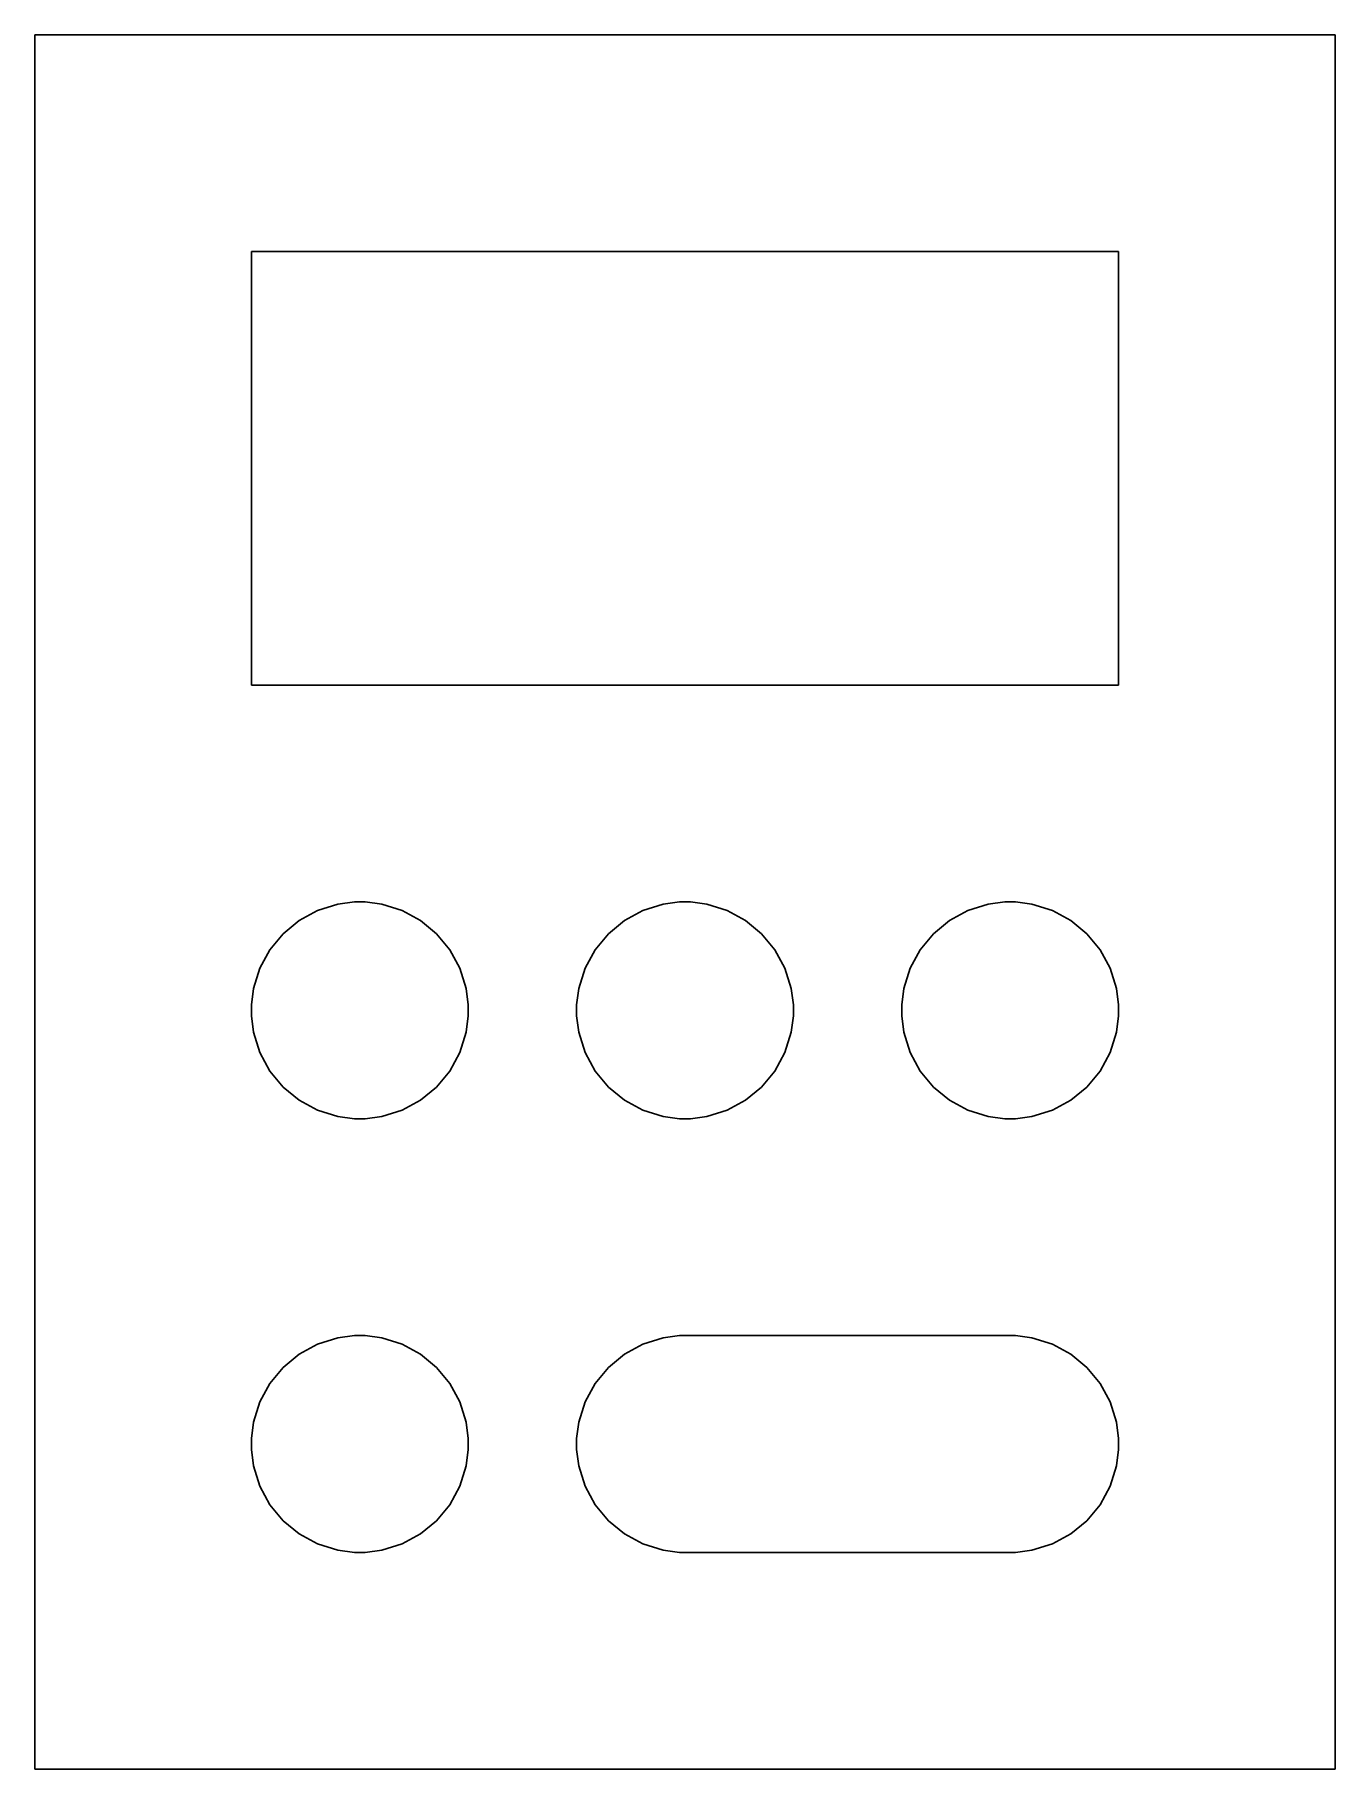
# Model space of a CAD drawing. Extents: x 26 to 185, y 0 to 212.
import ezdxf

# ---------------------------------------------------------------- set-up
doc = ezdxf.new("R2010")
doc.units = 0
doc.layers.get('0').update_dxf_attribs({"linetype": 'CONTINUOUS'})

msp = doc.modelspace()

# ---------------------------------------------------------------- linework, layer by layer
at = {"color": 0}
for p, q in [((26.4583, 212.019), (185.208, 212.019)), ((26.4583, 0.3528), (26.4583, 212.019)), ((185.208, 212.019), (185.208, 0.3528)), ((52.9167, 185.561), (158.75, 185.561)), ((52.9167, 132.644), (52.9167, 185.561)), ((158.75, 185.561), (158.75, 132.644)), ((158.75, 132.644), (52.9167, 132.644)), ((63.4792, 105.917), (60.996, 105.147)), ((65.4787, 106.186), (63.4792, 105.917)), ((66.1458, 106.186), (65.4787, 106.186)), ((66.8115, 106.186), (66.1458, 106.186)), ((68.8111, 105.917), (66.8115, 106.186)), ((71.2943, 105.147), (68.8111, 105.917)), ((103.167, 105.917), (100.683, 105.147)), ((105.166, 106.186), (103.167, 105.917)), ((105.833, 106.186), (105.166, 106.186)), ((106.499, 106.186), (105.833, 106.186)), ((108.499, 105.917), (106.499, 106.186)), ((110.982, 105.147), (108.499, 105.917)), ((140.371, 105.147), (142.854, 105.917)), ((142.854, 105.917), (144.854, 106.186)), ((144.854, 106.186), (145.521, 106.186)), ((145.521, 106.186), (146.187, 106.186)), ((146.187, 106.186), (148.186, 105.917)), ((148.186, 105.917), (150.669, 105.147)), ((58.7484, 103.928), (56.7902, 102.313)), ((60.996, 105.147), (58.7484, 103.928)), ((73.5418, 103.928), (71.2943, 105.147)), ((75.5001, 102.313), (73.5418, 103.928)), ((98.4359, 103.928), (96.4777, 102.313)), ((100.683, 105.147), (98.4359, 103.928)), ((113.229, 103.928), (110.982, 105.147)), ((115.188, 102.313), (113.229, 103.928)), ((136.165, 102.313), (138.123, 103.928)), ((138.123, 103.928), (140.371, 105.147)), ((150.669, 105.147), (152.917, 103.928)), ((152.917, 103.928), (154.875, 102.313)), ((56.7902, 102.313), (55.1751, 100.354)), ((77.1151, 100.354), (75.5001, 102.313)), ((96.4777, 102.313), (94.8627, 100.354)), ((116.803, 100.354), (115.188, 102.313)), ((134.55, 100.354), (136.165, 102.313)), ((154.875, 102.313), (156.49, 100.354)), ((55.1751, 100.354), (53.9556, 98.1068)), ((78.3347, 98.1068), (77.1151, 100.354)), ((94.8627, 100.354), (93.6431, 98.1068)), ((118.022, 98.1068), (116.803, 100.354)), ((133.331, 98.1068), (134.55, 100.354)), ((156.49, 100.354), (157.71, 98.1068)), ((53.9556, 98.1068), (53.1855, 95.6236)), ((79.1048, 95.6236), (78.3347, 98.1068)), ((93.6431, 98.1068), (92.873, 95.6236)), ((118.792, 95.6236), (118.022, 98.1068)), ((132.56, 95.6236), (133.331, 98.1068)), ((157.71, 98.1068), (158.48, 95.6236)), ((53.1855, 95.6236), (52.9167, 93.624)), ((79.375, 93.624), (79.1048, 95.6236)), ((92.873, 95.6236), (92.6042, 93.624)), ((119.063, 93.624), (118.792, 95.6236)), ((132.292, 93.624), (132.56, 95.6236)), ((158.48, 95.6236), (158.75, 93.624)), ((52.9167, 93.624), (52.9167, 92.9569)), ((79.375, 92.9569), (79.375, 93.624)), ((92.6042, 93.624), (92.6042, 92.9569)), ((119.063, 92.9569), (119.063, 93.624)), ((132.292, 92.9569), (132.292, 93.624)), ((158.75, 93.624), (158.75, 92.9569)), ((52.9167, 92.9569), (52.9167, 92.2913)), ((52.9167, 92.2913), (53.1855, 90.2917)), ((79.1048, 90.2917), (79.375, 92.2913)), ((79.375, 92.2913), (79.375, 92.9569)), ((92.6042, 92.9569), (92.6042, 92.2913)), ((92.6042, 92.2913), (92.873, 90.2917)), ((118.792, 90.2917), (119.063, 92.2913)), ((119.063, 92.2913), (119.063, 92.9569)), ((132.292, 92.2913), (132.292, 92.9569)), ((132.56, 90.2917), (132.292, 92.2913)), ((158.75, 92.2913), (158.48, 90.2917)), ((158.75, 92.9569), (158.75, 92.2913)), ((53.1855, 90.2917), (53.9556, 87.8085)), ((78.3347, 87.8085), (79.1048, 90.2917)), ((92.873, 90.2917), (93.6431, 87.8085)), ((118.022, 87.8085), (118.792, 90.2917)), ((133.331, 87.8085), (132.56, 90.2917)), ((158.48, 90.2917), (157.71, 87.8085)), ((53.9556, 87.8085), (55.1751, 85.561)), ((77.1151, 85.561), (78.3347, 87.8085)), ((93.6431, 87.8085), (94.8627, 85.561)), ((116.803, 85.561), (118.022, 87.8085)), ((134.55, 85.561), (133.331, 87.8085)), ((157.71, 87.8085), (156.49, 85.561)), ((55.1751, 85.561), (56.7902, 83.6027)), ((75.5001, 83.6027), (77.1151, 85.561)), ((94.8627, 85.561), (96.4777, 83.6027)), ((115.188, 83.6027), (116.803, 85.561)), ((136.165, 83.6027), (134.55, 85.561)), ((156.49, 85.561), (154.875, 83.6027)), ((56.7902, 83.6027), (58.7484, 81.9877)), ((73.5418, 81.9877), (75.5001, 83.6027)), ((96.4777, 83.6027), (98.4359, 81.9877)), ((113.229, 81.9877), (115.188, 83.6027)), ((138.123, 81.9877), (136.165, 83.6027)), ((154.875, 83.6027), (152.917, 81.9877)), ((58.7484, 81.9877), (60.996, 80.7681)), ((60.996, 80.7681), (63.4792, 79.998)), ((68.8111, 79.998), (71.2943, 80.7681)), ((71.2943, 80.7681), (73.5418, 81.9877)), ((98.4359, 81.9877), (100.683, 80.7681)), ((100.683, 80.7681), (103.167, 79.998)), ((108.499, 79.998), (110.982, 80.7681)), ((110.982, 80.7681), (113.229, 81.9877)), ((140.371, 80.7681), (138.123, 81.9877)), ((142.854, 79.998), (140.371, 80.7681)), ((150.669, 80.7681), (148.186, 79.998)), ((152.917, 81.9877), (150.669, 80.7681)), ((63.4792, 79.998), (65.4787, 79.7278)), ((65.4787, 79.7278), (66.1458, 79.7278)), ((66.1458, 79.7278), (66.8115, 79.7278)), ((66.8115, 79.7278), (68.8111, 79.998)), ((103.167, 79.998), (105.166, 79.7278)), ((105.166, 79.7278), (105.833, 79.7278)), ((105.833, 79.7278), (106.499, 79.7278)), ((106.499, 79.7278), (108.499, 79.998)), ((144.854, 79.7278), (142.854, 79.998)), ((145.521, 79.7278), (144.854, 79.7278)), ((146.187, 79.7278), (145.521, 79.7278)), ((148.186, 79.998), (146.187, 79.7278)), ((60.996, 52.2305), (63.4792, 53.0006)), ((63.4792, 53.0006), (65.4787, 53.2694)), ((65.4787, 53.2694), (66.1458, 53.2694)), ((66.1458, 53.2694), (66.8115, 53.2694)), ((66.8115, 53.2694), (68.8111, 53.0006)), ((68.8111, 53.0006), (71.2943, 52.2305)), ((103.167, 53.0006), (100.683, 52.2305)), ((105.166, 53.2694), (103.167, 53.0006)), ((105.833, 53.2694), (105.166, 53.2694)), ((145.521, 53.2694), (105.833, 53.2694)), ((146.187, 53.2694), (145.521, 53.2694)), ((148.186, 53.0006), (146.187, 53.2694)), ((150.669, 52.2305), (148.186, 53.0006)), ((56.7902, 49.3959), (58.7484, 51.011)), ((58.7484, 51.011), (60.996, 52.2305)), ((71.2943, 52.2305), (73.5418, 51.011)), ((73.5418, 51.011), (75.5001, 49.3959)), ((98.4359, 51.011), (96.4777, 49.3959)), ((100.683, 52.2305), (98.4359, 51.011)), ((152.917, 51.011), (150.669, 52.2305)), ((154.875, 49.3959), (152.917, 51.011)), ((55.1751, 47.4377), (56.7902, 49.3959)), ((75.5001, 49.3959), (77.1151, 47.4377)), ((96.4777, 49.3959), (94.8627, 47.4377)), ((156.49, 47.4377), (154.875, 49.3959)), ((53.9556, 45.1901), (55.1751, 47.4377)), ((77.1151, 47.4377), (78.3347, 45.1901)), ((94.8627, 47.4377), (93.6431, 45.1901)), ((157.71, 45.1901), (156.49, 47.4377)), ((53.1855, 42.7069), (53.9556, 45.1901)), ((78.3347, 45.1901), (79.1048, 42.7069)), ((93.6431, 45.1901), (92.873, 42.7069)), ((158.48, 42.7069), (157.71, 45.1901)), ((52.9167, 40.7074), (53.1855, 42.7069)), ((79.1048, 42.7069), (79.375, 40.7074)), ((92.873, 42.7069), (92.6042, 40.7074)), ((158.75, 40.7074), (158.48, 42.7069)), ((52.9167, 40.0403), (52.9167, 40.7074)), ((79.375, 40.7074), (79.375, 40.0403)), ((92.6042, 40.7074), (92.6042, 40.0403)), ((158.75, 40.0403), (158.75, 40.7074)), ((52.9167, 39.3746), (52.9167, 40.0403)), ((53.1855, 37.375), (52.9167, 39.3746)), ((79.375, 39.3746), (79.1048, 37.375)), ((79.375, 40.0403), (79.375, 39.3746)), ((92.6042, 40.0403), (92.6042, 39.3746)), ((92.6042, 39.3746), (92.873, 37.375)), ((158.48, 37.375), (158.75, 39.3746)), ((158.75, 39.3746), (158.75, 40.0403)), ((53.9556, 34.8919), (53.1855, 37.375)), ((79.1048, 37.375), (78.3347, 34.8919)), ((92.873, 37.375), (93.6431, 34.8919)), ((157.71, 34.8919), (158.48, 37.375)), ((55.1751, 32.6444), (53.9556, 34.8919)), ((78.3347, 34.8919), (77.1151, 32.6444)), ((93.6431, 34.8919), (94.8627, 32.6444)), ((156.49, 32.6444), (157.71, 34.8919)), ((56.7902, 30.6862), (55.1751, 32.6444)), ((77.1151, 32.6444), (75.5001, 30.6862)), ((94.8627, 32.6444), (96.4777, 30.6862)), ((154.875, 30.6862), (156.49, 32.6444)), ((58.7484, 29.0711), (56.7902, 30.6862)), ((75.5001, 30.6862), (73.5418, 29.0711)), ((96.4777, 30.6862), (98.4359, 29.0711)), ((152.917, 29.0711), (154.875, 30.6862)), ((60.996, 27.8515), (58.7484, 29.0711)), ((63.4792, 27.0812), (60.996, 27.8515)), ((71.2943, 27.8515), (68.8111, 27.0812)), ((73.5418, 29.0711), (71.2943, 27.8515)), ((98.4359, 29.0711), (100.683, 27.8515)), ((100.683, 27.8515), (103.167, 27.0812)), ((148.186, 27.0812), (150.669, 27.8515)), ((150.669, 27.8515), (152.917, 29.0711)), ((65.4787, 26.8111), (63.4792, 27.0812)), ((66.1458, 26.8111), (65.4787, 26.8111)), ((66.8115, 26.8111), (66.1458, 26.8111)), ((68.8111, 27.0812), (66.8115, 26.8111)), ((103.167, 27.0812), (105.166, 26.8111)), ((105.166, 26.8111), (105.833, 26.8111)), ((105.833, 26.8111), (145.521, 26.8111)), ((145.521, 26.8111), (146.187, 26.8111)), ((146.187, 26.8111), (148.186, 27.0812)), ((185.208, 0.3528), (26.4583, 0.3528))]:
    msp.add_line(p, q, dxfattribs=at)

doc.saveas('drawing.dxf')
